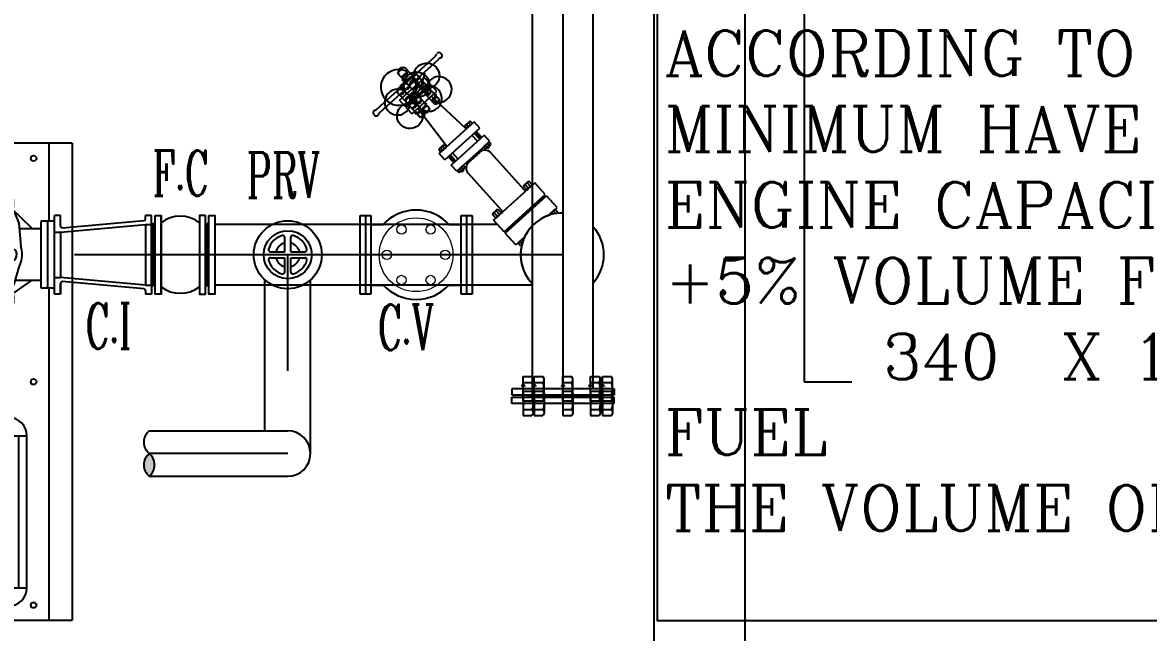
# Model space of a CAD drawing. Extents: x 846 to 947, y 375 to 797.
# Drawn here: x 862.209 to 866.446, y 429.422 to 431.716 of the extents above; entities that cross this region are included whole.
import ezdxf

# ---------------------------------------------------------------- set-up
doc = ezdxf.new("R2010")
doc.units = 0
doc.header["$MEASUREMENT"] = 0
doc.linetypes.add('CENTER2', pattern=[1.125, 0.75, -0.125, 0.125, -0.125])
doc.linetypes.add('PHANTOM', pattern=[63.5, 31.75, -6.35, 6.35, -6.35, 6.35, -6.35])
for name, color, linetype in [('2', 2, 'CONTINUOUS'), ('AX', 3, 'PHANTOM'), ('BEAM', 7, 'CONTINUOUS'), ('fire fitting', 6, 'CONTINUOUS'), ('FIRE-TEXT', 2, 'CONTINUOUS'), ('HV-TEXT-', 22, 'CONTINUOUS'), ('MNUTS', 11, 'CONTINUOUS'), ('PIPE', 4, 'CONTINUOUS'), ('PLUMB', 4, 'CONTINUOUS')]:
    doc.layers.add(name, color=color, linetype=linetype)
for name, color, linetype, lineweight in [('Fire', 1, 'CONTINUOUS', 30), ('HAT', 1, 'CONTINUOUS', 9), ('section', 7, 'CONTINUOUS', 35), ('text', 252, 'CONTINUOUS', 15)]:
    doc.layers.add(name, color=color, linetype=linetype, lineweight=lineweight)
doc.styles.add('ROMANC', font='romanc', dxfattribs={"height": 250})
doc.styles.add('STYLE2', font='romand.shx', dxfattribs={"width": 0.8})
doc.dimstyles.new('samo', dxfattribs={"dimtxt": 0.15, "dimasz": 0.15, "dimexe": 0.1, "dimexo": 0.2, "dimgap": 0.09, "dimtad": 1, "dimdec": 0, "dimlfac": 100, "dimdsep": 46, "dimtxsty": 'STYLE2', "dimcen": 0.075, "dimclrd": 34, "dimclre": 34, "dimclrt": 5, "dimadec": 0, "dimazin": 0, "dimtfac": 0.72, "dimtdec": 0, "dimtofl": 0, "dimtmove": 2, "dimatfit": 3, "dimfxl": 0.1, "dimtolj": 1, "dimarcsym": 0})

# ---------------------------------------------------------------- blocks, each defined once
blk = doc.blocks.new('*E12546969')
at = {"layer": 'PLUMB', "color": 1, "lineweight": -3}
for centre, radius, start, end in [((-305708.4, 12091.5), 0.527, 145.2353, 214.7647), ((-305708.6, 12091.6), 0.3, 108.689, 145.2353), ((-305708.6, 12091.4), 0.3, 214.7647, 251.311), ((-305693.4, 12091.6), 0.3, 34.7647, 71.311), ((-305693.4, 12091.4), 0.3, 288.689, 325.2353), ((-305693.6, 12091.5), 0.527, 325.2353, 34.7647), ((-305690.8, 12091.5), 0.527, 145.2353, 214.7647), ((-305691, 12091.6), 0.3, 108.689, 145.2353), ((-305691, 12091.4), 0.3, 214.7647, 251.311), ((-305675.8, 12091.6), 0.3, 34.7647, 71.311), ((-305675.8, 12091.4), 0.3, 288.689, 325.2353), ((-305676, 12091.5), 0.527, 325.2353, 34.7647), ((-305708.4, 11944), 0.527, 145.2353, 214.7647), ((-305708.6, 11944.1), 0.3, 108.689, 145.2353), ((-305708.6, 11943.9), 0.3, 214.7647, 251.311), ((-305693.4, 11944.1), 0.3, 34.7647, 71.311), ((-305693.4, 11943.9), 0.3, 288.689, 325.2353), ((-305693.6, 11944), 0.527, 325.2353, 34.7647), ((-305690.8, 11944), 0.527, 145.2353, 214.7647), ((-305691, 11944.1), 0.3, 108.689, 145.2353), ((-305691, 11943.9), 0.3, 214.7647, 251.311), ((-305675.8, 11944.1), 0.3, 34.7647, 71.311), ((-305675.8, 11943.9), 0.3, 288.689, 325.2353), ((-305676, 11944), 0.527, 325.2353, 34.7647)]:
    blk.add_arc(centre, radius, start, end, dxfattribs=at)
blk = doc.blocks.new('elec.750 gpm')
at = {"layer": 'HAT', "lineweight": -3}
h = blk.add_hatch(color=1, dxfattribs=at)
edge = h.paths.add_edge_path()
edge.add_line((1272.2406, 509.0154), (1272.2406, 509.0181))
edge.add_ellipse((1272.2406, 509.0356), major_axis=(0.0124, 0.0124), ratio=1, start_angle=225, end_angle=255)
edge.add_line((1272.2493, 509.0204), (1272.2406, 509.0154))
edge = h.paths.add_edge_path()
edge.add_line((1272.2406, 509.0154), (1272.2318, 509.0204))
edge.add_ellipse((1272.2406, 509.0356), major_axis=(0.0124, 0.0124), ratio=1, start_angle=195, end_angle=225)
edge.add_line((1272.2406, 509.0181), (1272.2406, 509.0154))
edge = h.paths.add_edge_path()
edge.add_line((1272.2581, 509.0255), (1272.2493, 509.0204))
edge.add_ellipse((1272.2406, 509.0356), major_axis=(-0.0124, 0.0124), ratio=1, start_angle=165, end_angle=225)
edge.add_line((1272.2581, 509.0356), (1272.2581, 509.0255))
edge = h.paths.add_edge_path()
edge.add_ellipse((1272.2406, 509.0356), major_axis=(0.0124, 0.0124), ratio=1, start_angle=315, end_angle=375)
edge.add_line((1272.2493, 509.0507), (1272.2581, 509.0457))
edge.add_line((1272.2581, 509.0457), (1272.2581, 509.0356))
edge = h.paths.add_edge_path()
edge.add_ellipse((1272.2406, 509.0356), major_axis=(0.0124, 0.0124), ratio=1, start_angle=15, end_angle=45)
edge.add_line((1272.2406, 509.0531), (1272.2406, 509.0558))
edge.add_line((1272.2406, 509.0558), (1272.2493, 509.0507))
edge = h.paths.add_edge_path()
edge.add_line((1272.2231, 509.0356), (1272.2231, 509.0457))
edge.add_line((1272.2231, 509.0457), (1272.2318, 509.0507))
edge.add_ellipse((1272.2406, 509.0356), major_axis=(-0.0124, 0.0124), ratio=1, start_angle=-15, end_angle=45)
edge = h.paths.add_edge_path()
edge.add_ellipse((1272.2406, 509.0356), major_axis=(-0.0124, 0.0124), ratio=1, start_angle=-45, end_angle=-15)
edge.add_line((1272.2318, 509.0507), (1272.2406, 509.0558))
edge.add_line((1272.2406, 509.0558), (1272.2406, 509.0531))
edge = h.paths.add_edge_path()
edge.add_line((1272.2318, 509.0204), (1272.2231, 509.0255))
edge.add_line((1272.2231, 509.0255), (1272.2231, 509.0356))
edge.add_ellipse((1272.2406, 509.0356), major_axis=(0.0124, 0.0124), ratio=1, start_angle=135, end_angle=195)
at = {"layer": 'HAT', "color": 1, "lineweight": -3}
for p, q in [((1271.8737, 509.4166), (1273.4477, 509.4166)), ((1271.8737, 509.4166), (1271.8737, 508.6546)), ((1273.4477, 508.6546), (1273.4477, 509.4166)), ((1272.1312, 509.3406), (1271.8737, 509.3406)), ((1272.1312, 509.3586), (1272.1312, 509.313)), ((1272.3513, 509.3586), (1272.1322, 509.3586)), ((1272.1322, 509.3358), (1272.3513, 509.3358)), ((1272.3513, 509.313), (1272.3513, 509.3586)), ((1273.4477, 509.3406), (1272.3513, 509.3406)), ((1272.1322, 509.313), (1272.3513, 509.313)), ((1272.1553, 509.2427), (1272.1553, 509.313)), ((1272.3259, 509.2297), (1272.3259, 509.313)), ((1272.0847, 509.2126), (1272.1553, 509.2848)), ((1272.3758, 509.2126), (1272.3259, 509.2848)), ((1273.3402, 509.2676), (1272.8393, 509.2676)), ((1272.8393, 508.8035), (1272.8393, 509.2676)), ((1273.3402, 508.8035), (1273.3402, 509.2676)), ((1272.0584, 509.1963), (1272.0584, 509.2234)), ((1272.0847, 509.2234), (1272.0584, 509.2234)), ((1272.0847, 509.2126), (1272.0847, 509.2234)), ((1272.1007, 509.2156), (1272.1025, 509.2269)), ((1272.1025, 509.2269), (1272.138, 509.2413)), ((1272.138, 509.2413), (1272.2144, 509.2475)), ((1272.2863, 509.2413), (1272.2668, 509.2475)), ((1272.3356, 509.2269), (1272.2863, 509.2413)), ((1272.3597, 509.2156), (1272.3356, 509.2269)), ((1272.3758, 509.2234), (1272.402, 509.2234)), ((1272.3758, 509.2126), (1272.3758, 509.2234)), ((1272.402, 509.1963), (1272.402, 509.2234)), ((1273.3402, 509.2409), (1272.8393, 509.2409)), ((1271.9603, 509.1724, 0.4772), (1272.057, 509.1928, 0.4772)), ((1271.9603, 509.1707, 0.4772), (1272.0561, 509.1907, 0.4772)), ((1272.0586, 509.197), (1272.0533, 509.1838)), ((1272.0586, 509.197), (1272.0533, 509.1838)), ((1272.0586, 509.197), (1272.0847, 509.2126)), ((1272.0847, 509.2126), (1272.1007, 509.2156)), ((1272.0847, 509.2126), (1272.1007, 509.2156)), ((1272.2195, 509.1859), (1272.1332, 509.1859)), ((1272.219, 509.2136), (1272.2216, 508.8699)), ((1272.2622, 509.2193), (1272.2595, 508.8676)), ((1272.2617, 509.1859), (1272.3272, 509.1859)), ((1272.3758, 509.2126), (1272.3597, 509.2156)), ((1272.4018, 509.197), (1272.3758, 509.2126)), ((1272.4018, 509.197), (1272.4071, 509.1838)), ((1272.518, 509.1724), (1272.402, 509.1983)), ((1272.518, 509.1707), (1272.402, 509.1963)), ((1272.7788, 509.1385), (1272.7788, 509.2071)), ((1273.3402, 509.2129), (1272.8393, 509.2129)), ((1273.4007, 509.2071), (1273.4007, 508.864)), ((1271.937, 509.152, 0.4772), (1271.9408, 509.1561, 0.4772)), ((1271.937, 509.1288, 0.4772), (1271.937, 509.152, 0.4772)), ((1271.9408, 509.1659, 0.4772), (1271.9458, 509.1659, 0.4772)), ((1271.9408, 509.1288, 0.4772), (1271.9408, 509.1659, 0.4772)), ((1271.9458, 509.1288, 0.4772), (1271.9458, 509.1724, 0.4772)), ((1271.9458, 509.169, 0.4772), (1271.9603, 509.169, 0.4772)), ((1271.9569, 509.1758, 0.4772), (1271.9493, 509.1758, 0.4772)), ((1271.9603, 509.1288, 0.4772), (1271.9603, 509.1724, 0.4772)), ((1271.9672, 509.1659, 0.4772), (1271.9603, 509.1659, 0.4772)), ((1271.9672, 509.1288, 0.4772), (1271.9672, 509.1659, 0.4772)), ((1271.9729, 509.152, 0.4772), (1271.9672, 509.1561, 0.4772)), ((1271.9729, 509.1288, 0.4772), (1271.9729, 509.152, 0.4772)), ((1271.9894, 509.1587, 0.4772), (1271.9843, 509.1587, 0.4772)), ((1271.9843, 509.1288, 0.4772), (1271.9843, 509.1587, 0.4772)), ((1271.9894, 509.1288, 0.4772), (1271.9894, 509.1587, 0.4772)), ((1272.0479, 509.1541, 0.4772), (1271.9894, 509.1541, 0.4772)), ((1272.0483, 509.1576), (1272.0454, 509.1288)), ((1272.0533, 509.1838), (1272.0483, 509.1576)), ((1272.0533, 509.1838), (1272.0483, 509.1576)), ((1272.1151, 509.1641), (1272.0498, 509.1641)), ((1272.1162, 509.1713), (1272.1042, 508.9157)), ((1272.3442, 509.1713), (1272.3562, 508.9157)), ((1272.3453, 509.1641), (1272.4106, 509.1641)), ((1272.3453, 509.1641), (1272.4106, 509.1641)), ((1272.4071, 509.1838), (1272.4121, 509.1576)), ((1272.4121, 509.1576), (1272.415, 509.1288)), ((1272.4125, 509.1541), (1272.4889, 509.1541)), ((1272.4889, 509.1587), (1272.494, 509.1587)), ((1272.4889, 509.1288), (1272.4889, 509.1587)), ((1272.494, 509.1288), (1272.494, 509.1587)), ((1272.5054, 509.152), (1272.5112, 509.1561)), ((1272.5054, 509.1288), (1272.5054, 509.152)), ((1272.5112, 509.1659), (1272.518, 509.1659)), ((1272.5112, 509.1288), (1272.5112, 509.1659)), ((1272.518, 509.1288), (1272.518, 509.1724)), ((1272.5325, 509.169), (1272.518, 509.169)), ((1272.5214, 509.1758), (1272.529, 509.1758)), ((1272.5325, 509.1288), (1272.5325, 509.1724)), ((1272.5376, 509.1659), (1272.5325, 509.1659)), ((1272.5376, 509.1288), (1272.5376, 509.1659)), ((1272.5413, 509.152), (1272.5376, 509.1561)), ((1272.5413, 509.1288), (1272.5413, 509.152)), ((1272.6259, 509.1825, -0.5592), (1272.6547, 509.1825, -0.5592)), ((1272.6259, 508.8887, -0.5592), (1272.6259, 509.1825, -0.5592)), ((1272.6547, 509.1825, -0.5592), (1272.6547, 508.8887, -0.5592)), ((1272.6607, 508.8887), (1272.6607, 509.1825)), ((1272.6607, 508.8887), (1272.6607, 509.1825)), ((1272.6956, 509.1825, -0.5592), (1272.6668, 509.1825, -0.5592)), ((1272.6668, 509.1825, -0.5592), (1272.6668, 508.8887, -0.5592)), ((1272.6956, 508.8887, -0.5592), (1272.6956, 509.1825, -0.5592)), ((1272.7736, 509.1673), (1272.7788, 509.1673)), ((1272.7736, 509.1673), (1272.7736, 508.9038)), ((1273.3402, 509.1849), (1272.8393, 509.1849)), ((1273.3402, 509.1569), (1272.8393, 509.1569)), ((1271.9227, 509.1137), (1271.937, 509.1137)), ((1271.9227, 508.9574), (1271.9227, 509.1137)), ((1271.937, 509.1288, 0.4772), (1271.937, 508.9299, 0.4772)), ((1271.937, 509.1137), (1271.937, 508.9574)), ((1271.9408, 509.1288, 0.4772), (1271.9408, 508.916, 0.4772)), ((1271.9458, 509.1288, 0.4772), (1271.9458, 508.9094, 0.4772)), ((1271.9603, 509.1288, 0.4772), (1271.9603, 508.9094, 0.4772)), ((1271.9672, 509.1288, 0.4772), (1271.9672, 508.916, 0.4772)), ((1271.9729, 509.1462, 0.4772), (1271.9843, 509.1462, 0.4772)), ((1271.9729, 509.1288, 0.4772), (1271.9729, 508.9299, 0.4772)), ((1271.9843, 509.1288, 0.4772), (1271.9843, 508.9231, 0.4772)), ((1271.9894, 509.1288, 0.4772), (1271.9894, 508.9231, 0.4772)), ((1272.0483, 508.9243), (1272.0454, 509.1288)), ((1272.4121, 508.9243), (1272.415, 509.1288)), ((1272.4889, 509.1288), (1272.4889, 508.9231)), ((1272.5054, 509.1462), (1272.494, 509.1462)), ((1272.494, 509.1288), (1272.494, 508.9231)), ((1272.5054, 509.1288), (1272.5054, 508.9299)), ((1272.5112, 509.1288), (1272.5112, 508.916)), ((1272.518, 509.1288), (1272.518, 508.9094)), ((1272.5325, 509.1288), (1272.5325, 508.9094)), ((1272.5376, 509.1288), (1272.5376, 508.916)), ((1272.5413, 509.1288), (1272.5413, 508.9299)), ((1272.5873, 509.1207), (1272.6259, 509.1207)), ((1272.5873, 509.1207), (1272.5873, 508.9504)), ((1272.7342, 509.1207), (1272.6956, 509.1207)), ((1272.7342, 509.1207), (1272.7342, 508.9504)), ((1272.7788, 509.1385), (1272.7788, 508.864)), ((1273.3402, 509.1289), (1272.8393, 509.1289)), ((1273.3402, 509.1009), (1272.8393, 509.1009)), ((1272.2204, 509.0384), (1272.1478, 509.0384)), ((1272.1478, 509.0327), (1272.1478, 509.0384)), ((1272.1535, 509.0327), (1272.1535, 509.0384)), ((1272.2018, 509.0327), (1272.2018, 509.0384)), ((1272.2075, 509.0327), (1272.2075, 509.0384)), ((1272.2231, 509.0457, -0.4772), (1272.2406, 509.0558, -0.4772)), ((1272.2231, 509.0255, -0.4772), (1272.2231, 509.0457, -0.4772)), ((1272.2406, 509.0558, -0.4772), (1272.2581, 509.0457, -0.4772)), ((1272.2581, 509.0457, -0.4772), (1272.2581, 509.0255, -0.4772)), ((1272.3334, 509.0384), (1272.2608, 509.0384)), ((1272.2736, 509.0327), (1272.2736, 509.0384)), ((1272.2793, 509.0327), (1272.2793, 509.0384)), ((1272.3277, 509.0327), (1272.3277, 509.0384)), ((1272.3334, 509.0327), (1272.3334, 509.0384)), ((1272.5873, 509.0522), (1272.5413, 509.0522)), ((1272.7342, 509.0522), (1272.7725, 509.0522)), ((1273.3402, 509.0729), (1272.8393, 509.0729)), ((1273.3402, 509.0449), (1272.8393, 509.0449)), ((1272.2204, 509.0327), (1272.1478, 509.0327)), ((1272.2406, 509.0154, -0.4772), (1272.2231, 509.0255, -0.4772)), ((1272.2581, 509.0255, -0.4772), (1272.2406, 509.0154, -0.4772)), ((1272.3334, 509.0327), (1272.2608, 509.0327)), ((1272.5873, 509.0189), (1272.5413, 509.0189)), ((1272.7342, 509.0189), (1272.7736, 509.0189)), ((1273.3402, 509.0169), (1272.8393, 509.0169)), ((1273.3402, 508.9888), (1272.8393, 508.9888)), ((1271.937, 508.9574), (1271.9227, 508.9574)), ((1271.937, 508.9299, 0.4772), (1271.9408, 508.9257, 0.4772)), ((1271.9729, 508.9299, 0.4772), (1271.9672, 508.9257, 0.4772)), ((1271.9729, 508.9356, 0.4772), (1271.9843, 508.9356, 0.4772)), ((1272.0482, 508.9278, 0.4772), (1271.9894, 508.9278, 0.4772)), ((1272.4125, 508.9278), (1272.4889, 508.9278)), ((1272.5054, 508.9356), (1272.494, 508.9356)), ((1272.5054, 508.9299), (1272.5112, 508.9257)), ((1272.5413, 508.9299), (1272.5376, 508.9257)), ((1272.5873, 508.9504), (1272.6259, 508.9504)), ((1272.7342, 508.9504), (1272.6956, 508.9504)), ((1273.3402, 508.9608), (1272.8393, 508.9608)), ((1273.3402, 508.9328), (1272.8393, 508.9328)), ((1271.9408, 508.916, 0.4772), (1271.9458, 508.916, 0.4772)), ((1271.9458, 508.9128, 0.4772), (1271.9603, 508.9128, 0.4772)), ((1271.9569, 508.906, 0.4772), (1271.9493, 508.906, 0.4772)), ((1271.9672, 508.916, 0.4772), (1271.9603, 508.916, 0.4772)), ((1271.9603, 508.9111, 0.4772), (1272.0561, 508.8911, 0.4772)), ((1271.9603, 508.9094, 0.4772), (1272.057, 508.889, 0.4772)), ((1271.9894, 508.9231, 0.4772), (1271.9843, 508.9231, 0.4772)), ((1272.0533, 508.8981), (1272.0483, 508.9243)), ((1272.0533, 508.8981), (1272.0483, 508.9243)), ((1272.1045, 508.9177), (1272.0498, 508.9177)), ((1272.0586, 508.8848), (1272.0533, 508.8981)), ((1272.0586, 508.8848), (1272.0533, 508.8981)), ((1272.2195, 508.8959), (1272.1212, 508.8959)), ((1272.2617, 508.8959), (1272.3392, 508.8959)), ((1272.3559, 508.9177), (1272.4106, 508.9177)), ((1272.3559, 508.9177), (1272.4106, 508.9177)), ((1272.4018, 508.8848), (1272.4071, 508.8981)), ((1272.518, 508.9111), (1272.402, 508.8855)), ((1272.518, 508.9094), (1272.402, 508.8835)), ((1272.4071, 508.8981), (1272.4121, 508.9243)), ((1272.4889, 508.9231), (1272.494, 508.9231)), ((1272.5112, 508.916), (1272.518, 508.916)), ((1272.5325, 508.9128), (1272.518, 508.9128)), ((1272.5214, 508.906), (1272.529, 508.906)), ((1272.5376, 508.916), (1272.5325, 508.916)), ((1272.6547, 508.8887, -0.5592), (1272.6259, 508.8887, -0.5592)), ((1272.6668, 508.8887, -0.5592), (1272.6956, 508.8887, -0.5592)), ((1272.7736, 508.9038), (1272.7788, 508.9038)), ((1273.3402, 508.9048), (1272.8393, 508.9048)), ((1272.0584, 508.8855), (1272.0584, 508.8585)), ((1272.0847, 508.8585), (1272.0584, 508.8585)), ((1272.0586, 508.8848), (1272.0847, 508.8693)), ((1272.0847, 508.8693), (1272.1553, 508.8076)), ((1272.0847, 508.8693), (1272.1007, 508.8662)), ((1272.0847, 508.8693), (1272.1007, 508.8662)), ((1272.0847, 508.8693), (1272.0847, 508.8585)), ((1272.1007, 508.8662), (1272.1167, 508.8549)), ((1272.1007, 508.8662), (1272.1167, 508.8549)), ((1272.1167, 508.8549), (1272.1949, 508.8405)), ((1272.3437, 508.8549), (1272.2863, 508.8405)), ((1272.3758, 508.8693), (1272.3259, 508.8076)), ((1272.3597, 508.8662), (1272.3437, 508.8549)), ((1272.3758, 508.8693), (1272.3597, 508.8662)), ((1272.4018, 508.8848), (1272.3758, 508.8693)), ((1272.3758, 508.8693), (1272.3758, 508.8585)), ((1272.3758, 508.8585), (1272.402, 508.8585)), ((1272.402, 508.8855), (1272.402, 508.8585)), ((1273.3402, 508.8768), (1272.8393, 508.8768)), ((1272.1553, 508.8465), (1272.1553, 508.7511)), ((1272.1949, 508.8405), (1272.2144, 508.8343)), ((1272.2863, 508.8405), (1272.2668, 508.8343)), ((1272.3259, 508.8465), (1272.3259, 508.7511)), ((1273.3402, 508.8488), (1272.8393, 508.8488)), ((1273.3402, 508.8208), (1272.8393, 508.8208)), ((1273.3402, 508.8035), (1272.8393, 508.8035)), ((1272.3503, 508.7511), (1272.1312, 508.7511)), ((1272.1312, 508.7511), (1272.1312, 508.7055)), ((1272.3503, 508.7055), (1272.3503, 508.7511)), ((1272.1312, 508.7306), (1271.8737, 508.7306)), ((1272.1312, 508.7283), (1272.3503, 508.7283)), ((1272.1312, 508.7055), (1272.3503, 508.7055)), ((1273.4477, 508.7306), (1272.3503, 508.7306)), ((1271.8737, 508.6546), (1273.4477, 508.6546))]:
    blk.add_line(p, q, dxfattribs=at)
for centre in [(1271.9237, 509.2896), (1272.6607, 509.2896), (1273.3977, 509.2896), (1271.9237, 508.7816), (1272.6607, 508.7816), (1273.3977, 508.7816)]:
    blk.add_circle(centre, 0.00927, dxfattribs=at)
for centre, major_axis, start_param, end_param in [((1272.8393, 509.2071), (-0.0428, 0.0428), -0.785398, 0.785398), ((1273.3402, 509.2071), (0.0428, 0.0428), 5.497787, 7.068583), ((1272.2406, 509.173), (-0.0558, 0.0558), -1.123895, -0.446901), ((1272.2412, 509.2119), (-0.0157, 0.0157), 4.266589, 6.989021), ((1272.0664, 509.2154), (-0.00212, 0.00212), 2.35619449011816, 8.639379797297744), ((1272.1332, 509.1687), (-0.0122, 0.0122), -0.785398, 0.636112), ((1272.3272, 509.1687), (-0.0122, 0.0122), 4.076277, 5.497787), ((1272.394, 509.2154), (-0.00212, 0.00212), 2.35619449011816, 8.639379797297744), ((1271.9493, 509.1724, 0.4772), (0.00243, 0.00243), 0.785398, 2.356194), ((1271.9569, 509.1724, 0.4772), (-0.00243, 0.00243), 3.926991, 5.497787), ((1272.5214, 509.1724), (0.00243, 0.00243), 0.785398, 2.356194), ((1272.529, 509.1724), (-0.00243, 0.00243), 3.926991, 5.497787), ((1272.1967, 509.0431), (0.0145, 0.0145), 2.03001, 2.683209), ((1272.1586, 509.0431), (-0.0145, 0.0145), 3.599977, 4.253176), ((1272.2406, 509.0356), (0.0124, 0.0124), 3.926991, 10.210176), ((1272.3225, 509.0431), (0.0145, 0.0145), 2.03001, 2.683209), ((1272.2845, 509.0431), (-0.0145, 0.0145), 3.599977, 4.253176), ((1272.1967, 509.0281), (-0.0145, 0.0145), 0.458384, 1.111583), ((1272.1777, 509.0356), (-0.000533, 0.000533), 2.356194490165376, 8.639379797344962), ((1272.1586, 509.0281), (0.0145, 0.0145), 5.171602, 5.824801), ((1272.3225, 509.0281), (-0.0145, 0.0145), 0.458384, 1.111583), ((1272.3035, 509.0356), (-0.000533, 0.000533), 2.356194490144978, 8.639379797324565), ((1272.2845, 509.0281), (0.0145, 0.0145), 5.171602, 5.824801), ((1271.9493, 508.9094, 0.4772), (-0.00243, 0.00243), 0.785398, 2.356194), ((1271.9569, 508.9094, 0.4772), (0.00243, 0.00243), 3.926991, 5.497787), ((1272.1212, 508.9131), (-0.0122, 0.0122), 0.636112, 2.356194), ((1272.3392, 508.9131), (0.0122, 0.0122), 3.926991, 5.647073), ((1272.5214, 508.9094), (-0.00243, 0.00243), 0.785398, 2.356194), ((1272.529, 508.9094), (0.00243, 0.00243), 3.926991, 5.497787), ((1272.0664, 508.8665), (-0.00212, 0.00212), 2.356194490123421, 8.639379797303008), ((1272.2408, 508.8719), (-0.0136, 0.0136), 0.715124, 3.701992), ((1272.394, 508.8665), (-0.00212, 0.00212), 2.356194490123421, 8.639379797303008), ((1272.8393, 508.864), (0.0428, 0.0428), 2.356194, 3.926991), ((1273.3402, 508.864), (-0.0428, 0.0428), 2.356194, 3.926991), ((1272.2406, 508.9088), (0.0558, 0.0558), 3.588494, 4.265488)]:
    blk.add_ellipse(centre, major_axis=major_axis, ratio=1, start_param=start_param, end_param=end_param, dxfattribs=at)
at = {"layer": 'HAT', "color": 1, "lineweight": -3, "xscale": 0.0008533333366074, "yscale": 0.0008533333366074, "zscale": 0.0008533333366074, "rotation": 270}
blk.add_blockref('*E12546969', (1261.9854, 248.1782), dxfattribs=at)
blk = doc.blocks.new('CV')
at = {"layer": 'AX', "color": 2, "ltscale": 0.25}
for p, q in [((158.0919, 687.8329), (158.0919, 688.0929)), ((158.4253, 687.8329), (158.4253, 688.0929))]:
    blk.add_line(p, q, dxfattribs=at)
at = {"layer": 'BEAM', "color": 2}
for p, q in [((158.074, 688.0929), (158.1099, 688.0929)), ((158.074, 687.8329), (158.074, 688.0929)), ((158.1099, 688.0929), (158.1099, 687.8329)), ((158.4074, 688.0929), (158.4432, 688.0929)), ((158.4074, 687.8329), (158.4074, 688.0929)), ((158.4432, 688.0929), (158.4432, 687.8329)), ((158.1099, 687.8329), (158.074, 687.8329)), ((158.4432, 687.8329), (158.4074, 687.8329))]:
    blk.add_line(p, q, dxfattribs=at)
at = {"layer": 'PLUMB', "color": 2}
for p, q in [((158.1502, 688.0629), (158.1099, 688.0629)), ((158.4074, 688.0629), (158.367, 688.0629)), ((158.1502, 687.8629), (158.1099, 687.8629)), ((158.4074, 687.8629), (158.367, 687.8629))]:
    blk.add_line(p, q, dxfattribs=at)
for start_param, end_param in [(6.242807, 7.894359), (3.101215, 4.752767)]:
    blk.add_ellipse((158.2586, 687.9629), major_axis=(0.1043, 0.1043), ratio=1, start_param=start_param, end_param=end_param, dxfattribs=at)
at = {"layer": 'text', "color": 2}
for centre, major_axis, start_param, end_param in [((158.2586, 687.9629), (0.0861, 0.0861), 5.497787, 11.780972), ((158.2105, 688.0462), (0.0109, 0.0109), 5.497787, 11.780972), ((158.3067, 688.0462), (0.0109, 0.0109), 5.497787, 11.780972), ((158.1624, 687.9629), (0.0109, 0.0109), 5.497787, 11.780972), ((158.3548, 687.9629), (0.0109, 0.0109), 5.497787, 11.780972), ((158.2105, 687.8796), (-0.0109, 0.0109), 3.926991, 10.210176), ((158.3067, 687.8796), (-0.0109, 0.0109), 3.926991, 10.210176)]:
    blk.add_ellipse(centre, major_axis=major_axis, ratio=1, start_param=start_param, end_param=end_param, dxfattribs=at)
blk = doc.blocks.new('NUT')
at = {"layer": 'MNUTS'}
for p, q in [((-270, 0), (270, 0)), ((270, 0), (270, -194)), ((-270, 0), (-270, -194)), ((-225, -220), (-270, -194)), ((-225, -220), (225, -220)), ((-135, 0), (-135, -194)), ((135, 0), (135, -194)), ((225, -220), (270, -194))]:
    blk.add_line(p, q, dxfattribs=at)
for centre, radius, start, end in [((-202, -107), 110, 236.1889, 307.433), ((0, 209), 425, 251.4608, 288.5114), ((202, -107), 110, 232.567, 303.8111)]:
    blk.add_arc(centre, radius, start, end, dxfattribs=at)

msp = doc.modelspace()

# ---------------------------------------------------------------- hatches: boundary and pattern name
at = {"layer": 'section', "lineweight": -3}
h = msp.add_hatch(dxfattribs=at)
h.set_pattern_fill('ANSI31', color=256, scale=0.0228, angle=-102.2064, style=0)
h.set_pattern_definition([(207.2064416, (925.8240936, 538.0661577), (0.00130301407, -0.002534690186), [])])
h.paths.add_polyline_path([(863.9161, 431.3073), (863.9088, 431.3006), (863.9297, 431.2776), (863.937, 431.2842)])
h = msp.add_hatch(dxfattribs=at)
h.set_pattern_fill('ANSI31', color=256, scale=0.0228, angle=-102.2064, style=0)
h.set_pattern_definition([(207.2064416, (925.7261063, 537.9772882), (0.00130301407, -0.002534690186), [])])
h.paths.add_polyline_path([(863.8181, 431.2184), (863.8108, 431.2118), (863.8317, 431.1887), (863.839, 431.1954)])
msp.add_hatch(color=1, dxfattribs=at).paths.add_polyline_path([(862.6861, 430.0951, -0.472437), (862.6861, 430.0096, -0.472437)])

# ---------------------------------------------------------------- linework, layer by layer
at = {"layer": '2', "color": 9}
for p, q in [((864.5862, 426.089), (864.5862, 432.131)), ((864.5862, 426.089), (864.5862, 431.789)), ((864.9282, 427.571), (864.9282, 431.789)), ((864.9282, 425.747), (864.9282, 431.789))]:
    msp.add_line(p, q, dxfattribs=at)
at = {"layer": 'fire fitting', "color": 2, "lineweight": -3}
for p, q in [((862.3299, 430.6947, 0.3418), (862.3299, 430.9911, 0.3418)), ((862.3527, 430.9911, 0.3418), (862.3299, 430.9911, 0.3418)), ((862.3527, 430.9508, 0.3418), (862.3527, 430.9911, 0.3418)), ((862.3592, 430.944, 0.3418), (862.6664, 430.9712, 0.3418)), ((862.6719, 430.9776, 0.3418), (862.6719, 430.9911, 0.3418)), ((862.6947, 430.9569, 0.3418), (862.6947, 430.9911, 0.3418)), ((862.3299, 430.9284, 0.3418), (862.3527, 430.9284, 0.3418)), ((862.3527, 430.9284, 0.3418), (862.6719, 430.9569, 0.3418)), ((862.3527, 430.9284, 0.3418), (862.3527, 430.7574, 0.3418)), ((862.6719, 430.9569, 0.3418), (862.6947, 430.9569, 0.3418)), ((862.6719, 430.9569, 0.3418), (862.6719, 430.7289, 0.3418)), ((862.6947, 430.7289, 0.3418), (862.6947, 430.9569, 0.3418)), ((862.3299, 430.7574, 0.3418), (862.3527, 430.7574, 0.3418)), ((862.6719, 430.7289, 0.3418), (862.3527, 430.7574, 0.3418)), ((862.3527, 430.6947, 0.3418), (862.3527, 430.735, 0.3418)), ((862.3527, 430.735, 0.3418), (862.3527, 430.6947, 0.3418)), ((862.6671, 430.7145, 0.3418), (862.3592, 430.7419, 0.3418)), ((862.6719, 430.7289, 0.3418), (862.6947, 430.7289, 0.3418)), ((862.6947, 430.7289, 0.3418), (862.6947, 430.6947, 0.3418)), ((862.3527, 430.6947, 0.3418), (862.3299, 430.6947, 0.3418)), ((862.6719, 430.7083, 0.3418), (862.6719, 430.6947, 0.3418)), ((862.6947, 430.6947, 0.3418), (862.6719, 430.6947, 0.3418))]:
    msp.add_line(p, q, dxfattribs=at)
for centre, radius, start, end in [((862.6653, 430.9777, 0.3418), 0.0066, 279.7401, 359.1534), ((862.3597, 430.951, 0.3418), 0.00707, 181.7367, 266.0185), ((862.3597, 430.7348, 0.3418), 0.00707, 93.9815, 178.2633), ((862.6653, 430.7082, 0.3418), 0.0066, 0.8466, 73.4877)]:
    msp.add_arc(centre, radius, start, end, dxfattribs=at)
at = {"layer": 'FIRE-TEXT', "color": 22, "linetype": 'Continuous'}
msp.add_lwpolyline([(864.5987, 431.7995), (871.8825, 431.7995), (871.8825, 429.466), (864.5987, 429.466)], close=True, dxfattribs=at)
at = {"layer": 'PIPE', "color": 2}
for p, q in [((862.6947, 430.9911, 0.3418), (862.6719, 430.9911, 0.3418)), ((862.7079, 430.9911, 0.3418), (862.7307, 430.9911, 0.3418)), ((862.7079, 430.6947, 0.3418), (862.7079, 430.9911, 0.3418)), ((862.7079, 430.9911, 0.3418), (862.7307, 430.9911, 0.3418)), ((862.7079, 430.6947, 0.3418), (862.7079, 430.9911, 0.3418)), ((862.7307, 430.6947, 0.3418), (862.7307, 430.9911, 0.3418)), ((862.7307, 430.6947, 0.3418), (862.7307, 430.9911, 0.3418)), ((862.7307, 430.6947, 0.3418), (862.7079, 430.6947, 0.3418))]:
    msp.add_line(p, q, dxfattribs=at)
at = {"layer": 'PIPE', "color": 2, "elevation": 0.3418}
for points in [[(862.7079, 430.9911), (862.7307, 430.9911), (862.7307, 430.6947), (862.7079, 430.6947)], [(862.8981, 430.9911), (862.8753, 430.9911), (862.8753, 430.6947), (862.8981, 430.6947)], [(862.9098, 430.9911), (862.9326, 430.9911), (862.9326, 430.6947), (862.9098, 430.6947)]]:
    msp.add_lwpolyline(points, close=True, dxfattribs=at)
at = {"layer": 'PIPE', "color": 2}
for centre, start, end in [((862.803, 430.869, 0.3418), 52.5573, 127.4428), ((862.803, 430.8168, 0.3418), 232.5572, 307.4428)]:
    msp.add_arc(centre, 0.1189, start, end, dxfattribs=at)
at = {"layer": 'section', "color": 1, "lineweight": -3}
for p, q in [((864.3565, 430.3391, -0.0465), (864.3565, 436.1148, 0.3347)), ((864.1285, 430.7289, -0.0111), (864.1285, 432.0827, 0.1069)), ((862.7005, 430.7234, 0.3418), (862.7005, 430.9624, 0.3418)), ((862.7005, 430.7234, 0.3418), (862.7005, 430.9624, 0.3418)), ((862.9039, 430.7234, 0.3418), (862.9039, 430.9624, 0.3418)), ((863.9956, 430.9569, -0.2194), (862.9326, 430.9569, -2.0446)), ((863.1958, 430.8542, 0.1654), (863.1958, 430.908, 0.1654)), ((863.2183, 430.8542, 0.1654), (863.2183, 430.908, 0.1654)), ((863.142, 430.8542, 0.1654), (863.1958, 430.8542, 0.1654)), ((863.2183, 430.8542, 0.1654), (863.2721, 430.8542, 0.1654)), ((863.142, 430.8316, 0.1654), (863.1958, 430.8316, 0.1654)), ((863.1958, 430.7779, 0.1654), (863.1958, 430.8316, 0.1654)), ((863.2183, 430.8316, 0.1654), (863.2721, 430.8316, 0.1654)), ((863.2183, 430.7779, 0.1654), (863.2183, 430.8316, 0.1654)), ((864.1285, 430.7289, -0.0111), (862.9326, 430.7289, -3.2796)), ((863.1215, 430.1806, 0.1654), (863.1215, 430.7478, 0.1654)), ((863.2925, 430.1004, 0.1654), (863.2925, 430.7477, 0.1654)), ((864.1285, 430.3391, -0.0451), (864.1285, 430.7329, -0.0107)), ((864.4349, 430.3391, 0.02), (864.0501, 430.3391, 0.02)), ((864.0501, 430.3391, 0.02), (864.0501, 430.3163, 0.02)), ((864.0876, 430.3497, 0.02), (864.0876, 430.3477, 0.02)), ((864.0955, 430.3525, 0.02), (864.0905, 430.3525, 0.02)), ((864.0983, 430.3497, 0.02), (864.0983, 430.3477, 0.02)), ((864.1291, 430.3497, 0.02), (864.1291, 430.3477, 0.02)), ((864.1369, 430.3525, 0.02), (864.1319, 430.3525, 0.02)), ((864.1398, 430.3497, 0.02), (864.1398, 430.3477, 0.02)), ((864.2371, 430.3497, 0.02), (864.2371, 430.3477, 0.02)), ((864.245, 430.3525, 0.02), (864.24, 430.3525, 0.02)), ((864.2478, 430.3497, 0.02), (864.2478, 430.3477, 0.02)), ((864.3405, 430.3497, 0.02), (864.3405, 430.3477, 0.02)), ((864.3484, 430.3525, 0.02), (864.3434, 430.3525, 0.02)), ((864.3512, 430.3497, 0.02), (864.3512, 430.3477, 0.02)), ((864.3867, 430.3497, 0.02), (864.3867, 430.3477, 0.02)), ((864.3945, 430.3525, 0.02), (864.3895, 430.3525, 0.02)), ((864.3974, 430.3497, 0.02), (864.3974, 430.3477, 0.02)), ((864.4349, 430.3391, 0.02), (864.4349, 430.3163, 0.02)), ((864.0501, 430.3163, 0.02), (864.4349, 430.3163, 0.02)), ((864.0501, 430.3068, 0.02), (864.4349, 430.3068, 0.02)), ((864.0501, 430.284, 0.02), (864.0501, 430.3068, 0.02)), ((864.3806, 430.3115, 0.02), (864.1044, 430.3115, 0.02)), ((864.4349, 430.284, 0.02), (864.4349, 430.3068, 0.02)), ((864.4349, 430.284, 0.02), (864.0501, 430.284, 0.02)), ((862.6861, 430.1806, 1.2117), (863.2072, 430.1806, 0.689)), ((862.686, 430.0096, 0.689), (863.2072, 430.0096, 0.689))]:
    msp.add_line(p, q, dxfattribs=at)
at = {"layer": 'section', "lineweight": -3}
for p, q in [((864.2425, 435.3315, 0.2446), (864.2425, 430.3391, 0.02)), ((863.5427, 431.3907, 0.02), (863.7626, 431.5901, 0.02)), ((863.5542, 431.3784, 0.02), (863.7741, 431.5778, 0.02)), ((863.7232, 431.5257, 0.02), (863.7084, 431.4776, 0.02)), ((863.6281, 431.4237, 0.02), (863.7218, 431.5087, 0.02)), ((863.6326, 431.4799, 0.02), (863.6651, 431.5094, 0.02)), ((863.6386, 431.4985, 0.02), (863.6399, 431.4971, 0.02)), ((863.6422, 431.5053, 0.02), (863.6388, 431.5022, 0.02)), ((863.646, 431.5051, 0.02), (863.6472, 431.5038, 0.02)), ((863.6494, 431.4002, 0.02), (863.7431, 431.4851, 0.02)), ((863.6513, 431.3982, 0.02), (863.745, 431.4831, 0.02)), ((863.6531, 431.3961, 0.02), (863.7468, 431.4811, 0.02)), ((863.6952, 431.4846, 0.02), (863.6844, 431.4965, 0.02)), ((863.7431, 431.4851, 0.02), (863.7218, 431.5087, 0.02)), ((863.7681, 431.4576, 0.02), (863.7468, 431.4811, 0.02)), ((863.6542, 431.4474, 0.02), (863.6435, 431.4594, 0.02)), ((863.6745, 431.3726, 0.02), (863.7681, 431.4576, 0.02)), ((863.879, 431.3164, 0.02), (863.7473, 431.4387, 0.02)), ((863.7601, 431.4408, 0.02), (863.7593, 431.4418, 0.02)), ((863.7628, 431.4407, 0.02), (863.7653, 431.4429, 0.02)), ((863.7654, 431.4456, 0.02), (863.7645, 431.4466, 0.02)), ((863.6494, 431.4002, 0.02), (863.6281, 431.4237, 0.02)), ((863.6745, 431.3726, 0.02), (863.6531, 431.3961, 0.02)), ((863.8055, 431.2498, 0.02), (863.6966, 431.3927, 0.02)), ((863.7233, 431.4074, 0.02), (863.7224, 431.4084, 0.02)), ((863.726, 431.4073, 0.02), (863.7284, 431.4095, 0.02)), ((863.7286, 431.4122, 0.02), (863.7277, 431.4132, 0.02)), ((863.6866, 431.3741, 0.02), (863.6857, 431.3751, 0.02)), ((863.6918, 431.3762, 0.02), (863.6893, 431.374, 0.02)), ((863.6919, 431.3789, 0.02), (863.691, 431.3799, 0.02)), ((863.7764, 431.2233, 0.02), (863.9081, 431.3428, 0.02)), ((863.7977, 431.1999, 0.02), (863.9294, 431.3193, 0.02)), ((863.8801, 431.319, 0.02), (863.8733, 431.3264, 0.02)), ((863.8755, 431.33, 0.02), (863.8903, 431.3434, 0.02)), ((863.8865, 431.3248, 0.02), (863.8798, 431.3322, 0.02)), ((863.8838, 431.3208, 0.02), (863.8987, 431.3342, 0.02)), ((863.8944, 431.3319, 0.02), (863.8877, 431.3394, 0.02)), ((863.9008, 431.3378, 0.02), (863.8941, 431.3452, 0.02)), ((863.9294, 431.3193, 0.02), (863.9081, 431.3428, 0.02)), ((863.8223, 431.1802, 0.02), (863.9465, 431.2929, 0.02)), ((863.8436, 431.1568, 0.02), (863.9678, 431.2694, 0.02)), ((863.9211, 431.2699, 0.02), (863.9002, 431.2929, 0.02)), ((863.9297, 431.2776, 0.02), (863.9088, 431.3006, 0.02)), ((863.937, 431.2842, 0.02), (863.9161, 431.3073, 0.02)), ((863.9678, 431.2694, 0.02), (863.9465, 431.2929, 0.02)), ((863.9658, 431.266, 0.02), (863.9709, 431.2603, 0.02)), ((863.7821, 431.2301, 0.02), (863.7754, 431.2375, 0.02)), ((863.7977, 431.1999, 0.02), (863.7764, 431.2233, 0.02)), ((863.7924, 431.2545, 0.02), (863.7775, 431.2411, 0.02)), ((863.7885, 431.2359, 0.02), (863.7818, 431.2434, 0.02)), ((863.8007, 431.2454, 0.02), (863.7858, 431.2319, 0.02)), ((863.7964, 431.2431, 0.02), (863.7897, 431.2505, 0.02)), ((863.8028, 431.2489, 0.02), (863.7961, 431.2563, 0.02)), ((863.8477, 431.2033, 0.02), (863.8268, 431.2263, 0.02)), ((863.8877, 431.1898, 0.02), (863.9307, 431.2288, 0.02)), ((863.9322, 431.2301, 0.02), (863.9287, 431.234, 0.02)), ((863.945, 431.2472, 0.02), (863.9501, 431.2415, 0.02)), ((863.9472, 431.2507, 0.02), (863.962, 431.2642, 0.02)), ((863.9515, 431.253, 0.02), (863.9566, 431.2474, 0.02)), ((863.9539, 431.2433, 0.02), (863.9687, 431.2568, 0.02)), ((863.9589, 431.2454, 0.02), (863.9576, 431.2467, 0.02)), ((863.9593, 431.2601, 0.02), (863.9644, 431.2545, 0.02)), ((863.9626, 431.2452, 0.02), (863.966, 431.2483, 0.02)), ((863.9662, 431.252, 0.02), (863.965, 431.2534, 0.02)), ((864.0984, 431.0863, 0.02), (863.9709, 431.2268, 0.02)), ((863.8317, 431.1887, 0.02), (863.8108, 431.2118, 0.02)), ((863.839, 431.1954, 0.02), (863.8181, 431.2184, 0.02)), ((863.8862, 431.1884, 0.02), (863.8827, 431.1923, 0.02)), ((863.8436, 431.1568, 0.02), (863.8223, 431.1802, 0.02)), ((863.8472, 431.1585, 0.02), (863.8524, 431.1528, 0.02)), ((863.8642, 431.1755, 0.02), (863.8494, 431.162, 0.02)), ((863.8537, 431.1643, 0.02), (863.8588, 431.1587, 0.02)), ((863.8709, 431.1681, 0.02), (863.8561, 431.1546, 0.02)), ((863.8611, 431.1567, 0.02), (863.8599, 431.158, 0.02)), ((863.8615, 431.1715, 0.02), (863.8667, 431.1658, 0.02)), ((863.8682, 431.1596, 0.02), (863.8648, 431.1565, 0.02)), ((863.8684, 431.1633, 0.02), (863.8672, 431.1647, 0.02)), ((863.868, 431.1773, 0.02), (863.8731, 431.1717, 0.02)), ((864.0132, 431.009, 0.02), (863.8857, 431.1495, 0.02)), ((863.9814, 430.9725, 0.02), (864.1363, 431.113, 0.02)), ((864.1062, 431.0872, 0.02), (864.094, 431.1006, 0.02)), ((864.0962, 431.1042, 0.02), (864.111, 431.1176, 0.02)), ((864.1126, 431.0931, 0.02), (864.1005, 431.1064, 0.02)), ((864.1205, 431.1002, 0.02), (864.1083, 431.1136, 0.02)), ((864.1099, 431.089, 0.02), (864.1248, 431.1025, 0.02)), ((864.1269, 431.106, 0.02), (864.1148, 431.1194, 0.02)), ((864.1762, 431.069, 0.02), (864.1363, 431.113, 0.02)), ((864.0213, 430.9286, 0.02), (864.1762, 431.069, 0.02)), ((864.0235, 430.9261, 0.02), (864.1784, 431.0666, 0.02)), ((864.0257, 430.9236, 0.02), (864.1806, 431.0641, 0.02)), ((864.2205, 431.0202, 0.02), (864.1806, 431.0641, 0.02)), ((863.9941, 431.0116, 0.02), (863.9793, 430.9981, 0.02)), ((864.01, 431, 0.02), (863.9979, 431.0134, 0.02)), ((864.1876, 430.9904, 0.02), (864.2205, 431.0202, 0.02)), ((864.2142, 431.0128, 0.02), (864.2236, 431.0025, 0.02)), ((863.9893, 430.9812, 0.02), (863.9771, 430.9946, 0.02)), ((864.0213, 430.9286, 0.02), (863.9814, 430.9725, 0.02)), ((863.9957, 430.987, 0.02), (863.9835, 431.0004, 0.02)), ((864.0036, 430.9941, 0.02), (863.9914, 431.0075, 0.02)), ((864.0078, 430.9964, 0.02), (863.993, 430.983, 0.02)), ((864.193, 430.9925, 0.02), (864.1916, 430.994, 0.02)), ((864.1934, 430.994, 0.02), (864.1944, 430.993, 0.02)), ((864.1956, 430.9976, 0.02), (864.2104, 431.011, 0.02)), ((864.1998, 430.9999, 0.02), (864.2034, 430.9959, 0.02)), ((864.2077, 431.007, 0.02), (864.215, 430.999, 0.02)), ((864.0656, 430.8797, 0.02), (864.0257, 430.9236, 0.02)), ((864.0656, 430.8797, 0.02), (864.0985, 430.9095, 0.02)), ((864.075, 430.8866, 0.02), (864.0844, 430.8763, 0.02)), ((864.092, 430.9036, 0.02), (864.0772, 430.8902, 0.02)), ((864.0814, 430.8925, 0.02), (864.088, 430.8853, 0.02)), ((864.0893, 430.8996, 0.02), (864.0922, 430.8964, 0.02)), ((864.0957, 430.9054, 0.02), (864.0962, 430.905, 0.02)), ((864.0968, 430.9062, 0.02), (864.0959, 430.9072, 0.02)), ((864.2425, 430.8429, 0.0527), (862.4051, 430.8429, -0.3775))]:
    msp.add_line(p, q, dxfattribs=at)
at = {"layer": 'section', "linetype": 'CENTER2', "lineweight": -3, "ltscale": 10}
for p, q in [((863.2061, 430.8429, 0.1654), (863.2061, 430.4066, 0.1654)), ((863.2072, 430.0951, 0.689), (862.686, 430.0951, 0.689))]:
    msp.add_line(p, q, dxfattribs=at)
at = {"layer": 'section', "color": 1, "lineweight": -3}
for radius in [0.1279, 0.0903]:
    msp.add_circle((863.2071, 430.8429, 0.1654), radius, dxfattribs=at)
at = {"layer": 'section', "lineweight": -3}
for centre, radius, start, end in [((863.7373, 431.6156, 0.02), 0.0359, 314.8235, 332.6822), ((863.7747, 431.5976, 0.02), 0.0057, 112.7504, 164.045), ((863.7756, 431.5907, 0.02), 0.0125, 338.6053, 104.5037), ((863.7966, 431.5498, 0.02), 0.0359, 111.7307, 129.5894), ((863.7823, 431.5888, 0.02), 0.0057, 280.3679, 331.6625), ((863.6364, 431.4756, 0.02), 0.0057, 132.2064, 222.2064), ((863.6406, 431.5003, 0.02), 0.00263, 132.2064, 222.2064), ((863.644, 431.5034, 0.02), 0.00263, 42.2064, 132.2064), ((863.6689, 431.5052, 0.02), 0.0057, 42.2064, 132.2064), ((863.7616, 431.4421, 0.02), 0.0019, 222.2064, 312.2064), ((863.764, 431.4443, 0.02), 0.0019, 312.2064, 42.2064), ((863.7247, 431.4087, 0.02), 0.0019, 222.2064, 312.2064), ((863.7272, 431.4109, 0.02), 0.0019, 312.2064, 42.2064), ((863.5408, 431.3777, 0.02), 0.0124, 159.6444, 289.4843), ((863.5341, 431.3794, 0.02), 0.0057, 100.3679, 151.6625), ((863.5198, 431.4183, 0.02), 0.0359, 291.7307, 309.5894), ((863.5421, 431.3709, 0.02), 0.0057, 292.7504, 344.045), ((863.5795, 431.3529, 0.02), 0.0359, 134.8235, 152.6822), ((863.688, 431.3754, 0.02), 0.0019, 222.2064, 312.2064), ((863.6905, 431.3776, 0.02), 0.0019, 312.2064, 42.2064), ((863.9675, 431.2576, 0.02), 0.00851, 101.5132, 162.8996), ((863.9498, 431.2077, 0.02), 0.0285, 42.2064, 132.2064), ((863.9532, 431.2447, 0.02), 0.00851, 101.5132, 162.8996), ((863.9484, 431.2499, 0.02), 0.00851, 281.5132, 342.8996), ((863.963, 431.2482, 0.02), 0.0125, 107.0455, 157.3674), ((863.9529, 431.2593, 0.02), 0.0125, 287.0455, 337.3674), ((863.9608, 431.2471, 0.02), 0.00263, 222.2064, 312.2064), ((863.9628, 431.2628, 0.02), 0.00851, 281.5132, 342.8996), ((863.9643, 431.2502, 0.02), 0.00263, 312.2064, 42.2064), ((863.9068, 431.1687, 0.02), 0.0285, 132.2064, 222.2064), ((863.8554, 431.156, 0.02), 0.00851, 101.5132, 162.8996), ((863.8507, 431.1612, 0.02), 0.00851, 281.5132, 342.8996), ((863.8652, 431.1595, 0.02), 0.0125, 107.0455, 157.3674), ((863.8551, 431.1706, 0.02), 0.0125, 287.0455, 337.3674), ((863.863, 431.1585, 0.02), 0.00263, 222.2064, 312.2064), ((863.8697, 431.169, 0.02), 0.00851, 101.5132, 162.8996), ((863.865, 431.1742, 0.02), 0.00851, 281.5132, 342.8996), ((863.8665, 431.1616, 0.02), 0.00263, 312.2064, 42.2064), ((864.1026, 431.0901, 0.02), 0.0057, 222.2064, 312.2064), ((864.009, 431.0052, 0.02), 0.0057, 312.2064, 42.2064), ((864.2401, 430.8429, 0.02), 0.1567, 107.4801, 215.2323), ((864.2401, 430.8429, 0.02), 0.1567, 89.1443, 154.954), ((864.2401, 430.8429, 0.02), 0.1567, 317.9309, 42.069), ((864.2401, 430.8429, 0.02), 0.1567, 156.1599, 224.5637), ((864.2401, 430.8429, 0.02), 0.1567, 270, 270.8557)]:
    msp.add_arc(centre, radius, start, end, dxfattribs=at)
at = {"layer": 'section', "color": 1, "lineweight": -3}
for centre, radius, start, end in [((863.2071, 430.8429, 0.1654), 0.0752, 106.1276, 163.8724), ((863.2071, 430.8429, 0.1654), 0.0459, 104.2467, 165.7533), ((863.1882, 430.908, 0.1654), 0.00752, 0, 106.1276), ((863.2259, 430.908, 0.1654), 0.00752, 73.8724, 180), ((863.2071, 430.8429, 0.1654), 0.0459, 14.2467, 75.7533), ((863.2071, 430.8429, 0.1654), 0.0752, 16.1276, 73.8724), ((863.142, 430.8617, 0.1654), 0.00752, 163.8724, 270), ((863.2721, 430.8617, 0.1654), 0.00752, 270, 16.1276), ((863.142, 430.8241, 0.1654), 0.00752, 90, 196.1276), ((863.2071, 430.8429, 0.1654), 0.0752, 196.1276, 253.8724), ((863.2071, 430.8429, 0.1654), 0.0459, 194.2467, 255.7533), ((863.2071, 430.8429, 0.1654), 0.0459, 284.2467, 345.7533), ((863.2071, 430.8429, 0.1654), 0.0752, 286.1276, 343.8724), ((863.2721, 430.8241, 0.1654), 0.00752, 343.8724, 90), ((863.1882, 430.7779, 0.1654), 0.00752, 253.8724, 0), ((863.2259, 430.7779, 0.1654), 0.00752, 180, 286.1276), ((864.0905, 430.3497, 0.02), 0.00285, 90, 180), ((864.0955, 430.3497, 0.02), 0.00285, 0, 90), ((864.1319, 430.3497, 0.02), 0.00285, 90, 180), ((864.1369, 430.3497, 0.02), 0.00285, 0, 90), ((864.24, 430.3497, 0.02), 0.00285, 90, 180), ((864.245, 430.3497, 0.02), 0.00285, 0, 90), ((864.3434, 430.3497, 0.02), 0.00285, 90, 180), ((864.3484, 430.3497, 0.02), 0.00285, 0, 90), ((864.3895, 430.3497, 0.02), 0.00285, 90, 180), ((864.3945, 430.3497, 0.02), 0.00285, 0, 90), ((862.7212, 430.1379, 1.2117), 0.0553, 129.4244, 230.5756), ((863.2072, 430.0951, 0.689), 0.0855, 270, 90), ((862.7212, 430.0524, 1.2117), 0.0553, 129.4244, 230.5756), ((862.6509, 430.0524, 1.2117), 0.0553, 309.4244, 50.5756), ((862.6509, 430.0524, 1.2117), 0.0553, 309.4244, 50.5756)]:
    msp.add_arc(centre, radius, start, end, dxfattribs=at)
at = {"layer": 'section', "lineweight": -3, "extrusion": (0, 0, -1)}
for centre, major_axis, start_param, end_param in [((863.8815, 431.3239, 0.02), (0.0085, -0.00041), 3.391293, 4.462688), ((863.8913, 431.3274, 0.02), (0.0125, -0.0006), 3.487849, 4.366132), ((863.8784, 431.3273, 0.02), (0.0085, -0.00041), 0.249701, 1.321096), ((863.8829, 431.3368, 0.02), (0.0125, -0.0006), 0.346257, 1.224539), ((863.8958, 431.3369, 0.02), (-0.00041, -0.0085), 1.820497, 2.891892), ((863.8927, 431.3403, 0.02), (0.0085, -0.00041), 0.249701, 1.321096), ((864.1022, 431.0981, 0.02), (-0.00041, -0.0085), 1.820497, 2.891892), ((864.112, 431.1016, 0.02), (0.0125, -0.0006), 3.487849, 4.366132), ((864.1165, 431.1111, 0.02), (-0.00041, -0.0085), 1.820497, 2.891892), ((864.109, 431.105, 0.02), (0.0125, -0.0006), 0.346257, 1.224539), ((864.1188, 431.1085, 0.02), (0.0085, -0.00041), 0.249701, 1.321096), ((864.1045, 431.0956, 0.02), (0.0085, -0.00041), 0.249701, 1.321096), ((864.0831, 430.8841, 0.02), (0.0085, -0.00041), 3.391293, 4.462688), ((864.093, 430.8877, 0.02), (0.0125, -0.0006), 3.487849, 4.366132), ((864.0974, 430.8971, 0.02), (0.0085, -0.00041), 3.391293, 4.462688)]:
    msp.add_ellipse(centre, major_axis=major_axis, ratio=1, start_param=start_param, end_param=end_param, dxfattribs=at)
at = {"layer": 'section', "lineweight": -3}
for centre, major_axis, start_param, end_param in [((863.7835, 431.235, 0.02), (0.0085, -0.00041), 1.820497, 2.891892), ((863.7933, 431.2386, 0.02), (-0.0006, -0.0125), 3.487849, 4.366132), ((863.7804, 431.2384, 0.02), (-0.00041, -0.0085), 0.249701, 1.321096), ((863.7849, 431.2479, 0.02), (-0.0006, -0.0125), 0.346257, 1.224539), ((863.7978, 431.248, 0.02), (0.0085, -0.00041), 1.820497, 2.891892), ((863.7947, 431.2514, 0.02), (-0.00041, -0.0085), 0.249701, 1.321096), ((863.9996, 431.005, 0.02), (0.0085, -0.00041), 1.820497, 2.891892), ((864.2158, 431.0045, 0.02), (-0.00041, -0.0085), 3.391293, 4.462688), ((863.9852, 430.9921, 0.02), (0.0085, -0.00041), 1.820497, 2.891892), ((863.9951, 430.9956, 0.02), (-0.0006, -0.0125), 3.487849, 4.366132), ((863.9876, 430.9895, 0.02), (-0.00041, -0.0085), 0.249701, 1.321096), ((863.992, 430.999, 0.02), (-0.0006, -0.0125), 0.346257, 1.224539), ((864.0019, 431.0025, 0.02), (-0.00041, -0.0085), 0.249701, 1.321096), ((864.2015, 430.9915, 0.02), (-0.00041, -0.0085), 3.391293, 4.462688), ((864.2114, 430.9951, 0.02), (-0.0006, -0.0125), 3.487849, 4.366132)]:
    msp.add_ellipse(centre, major_axis=major_axis, ratio=1, start_param=start_param, end_param=end_param, dxfattribs=at)

# ---------------------------------------------------------------- block references
at = {"layer": 'Fire', "xscale": 1.140000000000014, "yscale": 1.140000000000014, "zscale": 1.140000000000014, "rotation": 180}
msp.add_blockref('CV', (1044.1049, 1215.1206, -0.0111), dxfattribs=at)
at = {"layer": 'section', "lineweight": -3, "xscale": -0.0001137629001627, "yscale": 0.0001137628796357, "zscale": 0.00011376288}
for p, rotation in [((863.7118, 431.4996, 0.02), 312.2064490560845), ((863.6749, 431.4662, 0.02), 312.2064490560845), ((863.6845, 431.3817, 0.02), 132.2064490560844)]:
    msp.add_blockref('NUT', p, dxfattribs=dict(at, rotation=rotation))
at = {"layer": 'section', "lineweight": -3, "extrusion": (0, 0, -1)}
for p, xscale, yscale, zscale, rotation in [((-863.6488, 431.4946, -0.02), -0.0001580039824107, 0.0001580039921265, -0.0001580039824107, 227.7935612213268), ((-863.7212, 431.415, -0.02), -0.0001137629001627, 0.0001137628796357, -0.0001137629001627, 47.79355094391553), ((-863.7581, 431.4484, -0.02), -0.0001137629001627, 0.0001137628796357, -0.0001137629001627, 47.79355094391553), ((-863.6381, 431.4328, -0.02), -0.0001137629001627, 0.0001137628796357, -0.0001137629001627, 227.7935509439156)]:
    msp.add_blockref('NUT', p, dxfattribs=dict(at, xscale=xscale, yscale=yscale, zscale=zscale, rotation=rotation))
at = {"layer": 'section', "linetype": 'ByBlock', "xscale": 1.139999999999986, "yscale": 1.139999999999986, "zscale": 1.139999999999986, "rotation": 270}
msp.add_blockref('elec.750 gpm', (281.661, 1881.1985, 0.3418), dxfattribs=at)
at = {"layer": 'section', "color": 1, "lineweight": -3, "yscale": 0.0001709999749409, "rotation": 90}
for p, xscale, zscale in [((864.093, 430.3391, 0.02), 0.0001709999749409, 0.0001709999749409), ((864.1344, 430.3391, 0.02), 0.0001709999749409, 0.0001709999749409), ((864.2425, 430.3391, 0.02), 0.0001709999749409, 0.0001709999749409), ((864.3459, 430.3391, 0.02), 0.0001709999749409, 0.0001709999749409), ((864.392, 430.3391, 0.02), 0.0001709999749409, 0.0001709999749409), ((864.093, 430.284, 0.02), -0.0001709999749409, 0.000171), ((864.1344, 430.284, 0.02), -0.0001709999749409, 0.000171), ((864.2425, 430.284, 0.02), -0.0001709999749409, 0.000171), ((864.3459, 430.284, 0.02), -0.0001709999749409, 0.000171), ((864.392, 430.284, 0.02), -0.0001709999749409, 0.000171)]:
    msp.add_blockref('NUT', p, dxfattribs=dict(at, xscale=xscale, zscale=zscale))

# ---------------------------------------------------------------- texts
at = {"layer": 'HV-TEXT-', "style": 'ROMANC', "width": 0.59}
for s, p in [('F.C', (862.6987, 431.0639, 0.5467)), ('PRV', (863.0526, 431.057, -0.1711)), ('C.I', (862.4461, 430.4893, -0.2956)), ('C.V', (863.5463, 430.4846, 0.4042))]:
    msp.add_text(s, height=0.171, dxfattribs=at).set_placement(p)
at = {"layer": 'HV-TEXT-', "insert": (864.6256, 431.6862), "char_height": 0.171, "width": 7.104634, "attachment_point": 1, "style": 'ROMANC'}
msp.add_mtext('{\\C0;ACCORDING TO NFPA-20 FUEL TANK SHALL BE AT MINIMUM HAVE CAPACITY 1 GAL/HP OF DIESEL ENGINE CAPACITY FOR8 HR + 5% FOR EXPANSUION +5% VOLUME FOR SUMPTANK VOLUME SHALL BE                                                                     340  X 1 X 3.785 X 1.1 = 1416 LITERS OF FUEL\\PTHE VOLUME OF BUND WALL = 1416 X 1.1 = 1557 LITER }', dxfattribs=at)

# ---------------------------------------------------------------- leaders
at = {"layer": 'Fire', "linetype": 'ByBlock'}
msp.add_leader([(865.1504, 432.245), (865.1504, 430.3647), (865.3298, 430.3647)], dimstyle='samo', override={"dimtad": 0, "dimarcsym": 1}, dxfattribs=at)

doc.saveas('drawing.dxf')
